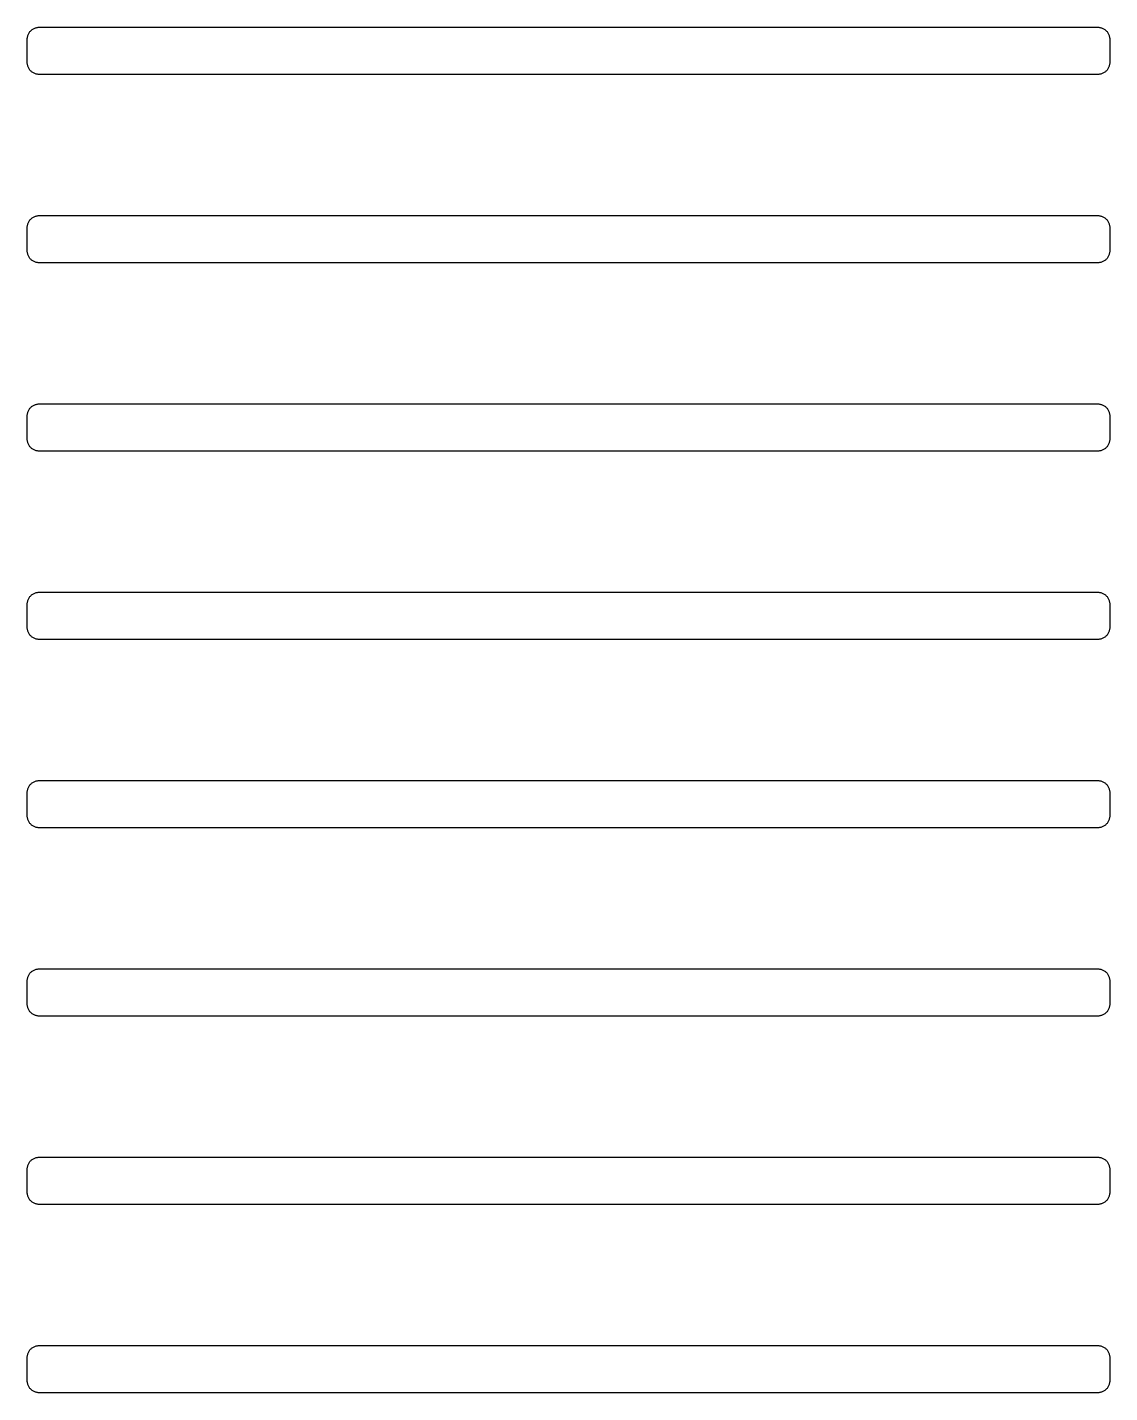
# Model space of a CAD drawing. Header units: metres. Extents: x -163 to 163, y -163 to 163.
# Drawn here: x -79.8 to -52.2, y 8.4 to 43.2 of the extents above; entities that cross this region are included whole.
import ezdxf

# ---------------------------------------------------------------- set-up
doc = ezdxf.new("R2010")
doc.units = ezdxf.units.M

msp = doc.modelspace()

# ---------------------------------------------------------------- linework, layer by layer
for p, q in [((-79.6753, 43.1437), (-79.6597, 43.1543)), ((-79.6597, 43.1543), (-79.6435, 43.1639)), ((-79.6435, 43.1639), (-79.6267, 43.1725)), ((-79.6267, 43.1725), (-79.6094, 43.18)), ((-79.6094, 43.18), (-79.5917, 43.1864)), ((-79.5917, 43.1864), (-79.5736, 43.1916)), ((-79.5736, 43.1916), (-79.5552, 43.1957)), ((-79.5552, 43.1957), (-79.5365, 43.1987)), ((-79.5365, 43.1987), (-79.5178, 43.2005)), ((-79.5178, 43.2005), (-79.4989, 43.201)), ((-79.4989, 43.201), (-52.4989, 43.201)), ((-52.4989, 43.201), (-52.4801, 43.2005)), ((-52.4801, 43.2005), (-52.4613, 43.1987)), ((-52.4613, 43.1987), (-52.4427, 43.1957)), ((-52.4427, 43.1957), (-52.4243, 43.1916)), ((-52.4243, 43.1916), (-52.4062, 43.1864)), ((-52.4062, 43.1864), (-52.3885, 43.18)), ((-52.3885, 43.18), (-52.3712, 43.1725)), ((-52.3712, 43.1725), (-52.3544, 43.1639)), ((-52.3544, 43.1639), (-52.3382, 43.1543)), ((-52.3382, 43.1543), (-52.3226, 43.1437)), ((-79.799, 42.901), (-79.7984, 42.9199)), ((-79.799, 42.301), (-79.799, 42.901)), ((-79.7984, 42.9199), (-79.7966, 42.9386)), ((-79.7966, 42.9386), (-79.7936, 42.9573)), ((-79.7936, 42.9573), (-79.7895, 42.9756)), ((-79.7895, 42.9756), (-79.7843, 42.9937)), ((-79.7843, 42.9937), (-79.7779, 43.0115)), ((-79.7779, 43.0115), (-79.7704, 43.0288)), ((-79.7704, 43.0288), (-79.7618, 43.0456)), ((-79.7618, 43.0456), (-79.7522, 43.0618)), ((-79.7522, 43.0618), (-79.7417, 43.0774)), ((-79.7417, 43.0774), (-79.7301, 43.0923)), ((-79.7301, 43.0923), (-79.7176, 43.1064)), ((-79.7176, 43.1064), (-79.7043, 43.1197)), ((-79.7043, 43.1197), (-79.6902, 43.1322)), ((-79.6902, 43.1322), (-79.6753, 43.1437)), ((-52.3226, 43.1437), (-52.3077, 43.1322)), ((-52.3077, 43.1322), (-52.2936, 43.1197)), ((-52.2936, 43.1197), (-52.2803, 43.1064)), ((-52.2803, 43.1064), (-52.2678, 43.0923)), ((-52.2678, 43.0923), (-52.2562, 43.0774)), ((-52.2562, 43.0774), (-52.2457, 43.0618)), ((-52.2457, 43.0618), (-52.2361, 43.0456)), ((-52.2361, 43.0456), (-52.2275, 43.0288)), ((-52.2275, 43.0288), (-52.22, 43.0115)), ((-52.22, 43.0115), (-52.2136, 42.9937)), ((-52.2136, 42.9937), (-52.2084, 42.9756)), ((-52.2084, 42.9756), (-52.2043, 42.9573)), ((-52.2043, 42.9573), (-52.2013, 42.9386)), ((-52.2013, 42.9386), (-52.1995, 42.9199)), ((-52.1995, 42.9199), (-52.1989, 42.901)), ((-52.1989, 42.901), (-52.1989, 42.301)), ((-79.7984, 42.2822), (-79.799, 42.301)), ((-79.7966, 42.2634), (-79.7984, 42.2822)), ((-79.7936, 42.2448), (-79.7966, 42.2634)), ((-79.7895, 42.2264), (-79.7936, 42.2448)), ((-79.7843, 42.2083), (-79.7895, 42.2264)), ((-79.7779, 42.1906), (-79.7843, 42.2083)), ((-79.7704, 42.1733), (-79.7779, 42.1906)), ((-79.7618, 42.1565), (-79.7704, 42.1733)), ((-79.7522, 42.1403), (-79.7618, 42.1565)), ((-79.7417, 42.1247), (-79.7522, 42.1403)), ((-79.7301, 42.1098), (-79.7417, 42.1247)), ((-79.7176, 42.0957), (-79.7301, 42.1098)), ((-52.2678, 42.1098), (-52.2803, 42.0957)), ((-52.2562, 42.1247), (-52.2678, 42.1098)), ((-52.2457, 42.1403), (-52.2562, 42.1247)), ((-52.2361, 42.1565), (-52.2457, 42.1403)), ((-52.2275, 42.1733), (-52.2361, 42.1565)), ((-52.22, 42.1906), (-52.2275, 42.1733)), ((-52.2136, 42.2083), (-52.22, 42.1906)), ((-52.2084, 42.2264), (-52.2136, 42.2083)), ((-52.2043, 42.2448), (-52.2084, 42.2264)), ((-52.2013, 42.2634), (-52.2043, 42.2448)), ((-52.1995, 42.2822), (-52.2013, 42.2634)), ((-52.1989, 42.301), (-52.1995, 42.2822)), ((-79.7043, 42.0824), (-79.7176, 42.0957)), ((-79.6902, 42.0699), (-79.7043, 42.0824)), ((-79.6753, 42.0583), (-79.6902, 42.0699)), ((-79.6597, 42.0477), (-79.6753, 42.0583)), ((-79.6435, 42.0381), (-79.6597, 42.0477)), ((-79.6267, 42.0296), (-79.6435, 42.0381)), ((-79.6094, 42.0221), (-79.6267, 42.0296)), ((-79.5917, 42.0157), (-79.6094, 42.0221)), ((-79.5736, 42.0105), (-79.5917, 42.0157)), ((-79.5552, 42.0064), (-79.5736, 42.0105)), ((-79.5365, 42.0034), (-79.5552, 42.0064)), ((-79.5178, 42.0016), (-79.5365, 42.0034)), ((-79.4989, 42.001), (-79.5178, 42.0016)), ((-52.4989, 42.001), (-79.4989, 42.001)), ((-52.4801, 42.0016), (-52.4989, 42.001)), ((-52.4613, 42.0034), (-52.4801, 42.0016)), ((-52.4427, 42.0064), (-52.4613, 42.0034)), ((-52.4243, 42.0105), (-52.4427, 42.0064)), ((-52.4062, 42.0157), (-52.4243, 42.0105)), ((-52.3885, 42.0221), (-52.4062, 42.0157)), ((-52.3712, 42.0296), (-52.3885, 42.0221)), ((-52.3544, 42.0381), (-52.3712, 42.0296)), ((-52.3382, 42.0477), (-52.3544, 42.0381)), ((-52.3226, 42.0583), (-52.3382, 42.0477)), ((-52.3077, 42.0699), (-52.3226, 42.0583)), ((-52.2936, 42.0824), (-52.3077, 42.0699)), ((-52.2803, 42.0957), (-52.2936, 42.0824)), ((-79.7417, 38.2774), (-79.7301, 38.2923)), ((-79.7301, 38.2923), (-79.7176, 38.3064)), ((-79.7176, 38.3064), (-79.7043, 38.3197)), ((-79.7043, 38.3197), (-79.6902, 38.3322)), ((-79.6902, 38.3322), (-79.6753, 38.3438)), ((-79.6753, 38.3438), (-79.6597, 38.3543)), ((-79.6597, 38.3543), (-79.6435, 38.3639)), ((-79.6435, 38.3639), (-79.6267, 38.3725)), ((-79.6267, 38.3725), (-79.6094, 38.38)), ((-79.6094, 38.38), (-79.5917, 38.3864)), ((-79.5917, 38.3864), (-79.5736, 38.3916)), ((-79.5736, 38.3916), (-79.5552, 38.3957)), ((-79.5552, 38.3957), (-79.5365, 38.3987)), ((-79.5365, 38.3987), (-79.5178, 38.4005)), ((-79.5178, 38.4005), (-79.4989, 38.401)), ((-79.4989, 38.401), (-52.4989, 38.401)), ((-52.4989, 38.401), (-52.4801, 38.4005)), ((-52.4801, 38.4005), (-52.4613, 38.3987)), ((-52.4613, 38.3987), (-52.4427, 38.3957)), ((-52.4427, 38.3957), (-52.4243, 38.3916)), ((-52.4243, 38.3916), (-52.4062, 38.3864)), ((-52.4062, 38.3864), (-52.3885, 38.38)), ((-52.3885, 38.38), (-52.3712, 38.3725)), ((-52.3712, 38.3725), (-52.3544, 38.3639)), ((-52.3544, 38.3639), (-52.3382, 38.3543)), ((-52.3382, 38.3543), (-52.3226, 38.3438)), ((-52.3226, 38.3438), (-52.3077, 38.3322)), ((-52.3077, 38.3322), (-52.2936, 38.3197)), ((-52.2936, 38.3197), (-52.2803, 38.3064)), ((-52.2803, 38.3064), (-52.2678, 38.2923)), ((-52.2678, 38.2923), (-52.2562, 38.2774)), ((-79.799, 38.101), (-79.7984, 38.1199)), ((-79.799, 37.501), (-79.799, 38.101)), ((-79.7984, 38.1199), (-79.7966, 38.1386)), ((-79.7966, 38.1386), (-79.7936, 38.1573)), ((-79.7936, 38.1573), (-79.7895, 38.1756)), ((-79.7895, 38.1756), (-79.7843, 38.1937)), ((-79.7843, 38.1937), (-79.7779, 38.2115)), ((-79.7779, 38.2115), (-79.7704, 38.2288)), ((-79.7704, 38.2288), (-79.7618, 38.2456)), ((-79.7618, 38.2456), (-79.7522, 38.2618)), ((-79.7522, 38.2618), (-79.7417, 38.2774)), ((-52.2562, 38.2774), (-52.2457, 38.2618)), ((-52.2457, 38.2618), (-52.2361, 38.2456)), ((-52.2361, 38.2456), (-52.2275, 38.2288)), ((-52.2275, 38.2288), (-52.22, 38.2115)), ((-52.22, 38.2115), (-52.2136, 38.1937)), ((-52.2136, 38.1937), (-52.2084, 38.1756)), ((-52.2084, 38.1756), (-52.2043, 38.1573)), ((-52.2043, 38.1573), (-52.2013, 38.1386)), ((-52.2013, 38.1386), (-52.1995, 38.1199)), ((-52.1995, 38.1199), (-52.1989, 38.101)), ((-52.1989, 38.101), (-52.1989, 37.501)), ((-79.7984, 37.4822), (-79.799, 37.501)), ((-79.7966, 37.4634), (-79.7984, 37.4822)), ((-79.7936, 37.4448), (-79.7966, 37.4634)), ((-79.7895, 37.4264), (-79.7936, 37.4448)), ((-79.7843, 37.4083), (-79.7895, 37.4264)), ((-79.7779, 37.3906), (-79.7843, 37.4083)), ((-79.7704, 37.3733), (-79.7779, 37.3906)), ((-79.7618, 37.3565), (-79.7704, 37.3733)), ((-79.7522, 37.3403), (-79.7618, 37.3565)), ((-79.7417, 37.3247), (-79.7522, 37.3403)), ((-79.7301, 37.3098), (-79.7417, 37.3247)), ((-79.7176, 37.2957), (-79.7301, 37.3098)), ((-79.7043, 37.2823), (-79.7176, 37.2957)), ((-79.6902, 37.2699), (-79.7043, 37.2823)), ((-79.6753, 37.2583), (-79.6902, 37.2699)), ((-79.6597, 37.2477), (-79.6753, 37.2583)), ((-79.6435, 37.2381), (-79.6597, 37.2477)), ((-79.6267, 37.2296), (-79.6435, 37.2381)), ((-52.3544, 37.2381), (-52.3712, 37.2296)), ((-52.3382, 37.2477), (-52.3544, 37.2381)), ((-52.3226, 37.2583), (-52.3382, 37.2477)), ((-52.3077, 37.2699), (-52.3226, 37.2583)), ((-52.2936, 37.2823), (-52.3077, 37.2699)), ((-52.2803, 37.2957), (-52.2936, 37.2823)), ((-52.2678, 37.3098), (-52.2803, 37.2957)), ((-52.2562, 37.3247), (-52.2678, 37.3098)), ((-52.2457, 37.3403), (-52.2562, 37.3247)), ((-52.2361, 37.3565), (-52.2457, 37.3403)), ((-52.2275, 37.3733), (-52.2361, 37.3565)), ((-52.22, 37.3906), (-52.2275, 37.3733)), ((-52.2136, 37.4083), (-52.22, 37.3906)), ((-52.2084, 37.4264), (-52.2136, 37.4083)), ((-52.2043, 37.4448), (-52.2084, 37.4264)), ((-52.2013, 37.4634), (-52.2043, 37.4448)), ((-52.1995, 37.4822), (-52.2013, 37.4634)), ((-52.1989, 37.501), (-52.1995, 37.4822)), ((-79.6094, 37.2221), (-79.6267, 37.2296)), ((-79.5917, 37.2157), (-79.6094, 37.2221)), ((-79.5736, 37.2105), (-79.5917, 37.2157)), ((-79.5552, 37.2064), (-79.5736, 37.2105)), ((-79.5365, 37.2034), (-79.5552, 37.2064)), ((-79.5178, 37.2016), (-79.5365, 37.2034)), ((-79.4989, 37.201), (-79.5178, 37.2016)), ((-52.4989, 37.201), (-79.4989, 37.201)), ((-52.4801, 37.2016), (-52.4989, 37.201)), ((-52.4613, 37.2034), (-52.4801, 37.2016)), ((-52.4427, 37.2064), (-52.4613, 37.2034)), ((-52.4243, 37.2105), (-52.4427, 37.2064)), ((-52.4062, 37.2157), (-52.4243, 37.2105)), ((-52.3885, 37.2221), (-52.4062, 37.2157)), ((-52.3712, 37.2296), (-52.3885, 37.2221)), ((-79.7843, 33.3937), (-79.7779, 33.4115)), ((-79.7779, 33.4115), (-79.7704, 33.4288)), ((-79.7704, 33.4288), (-79.7618, 33.4456)), ((-79.7618, 33.4456), (-79.7522, 33.4618)), ((-79.7522, 33.4618), (-79.7417, 33.4774)), ((-79.7417, 33.4774), (-79.7301, 33.4923)), ((-79.7301, 33.4923), (-79.7176, 33.5064)), ((-79.7176, 33.5064), (-79.7043, 33.5197)), ((-79.7043, 33.5197), (-79.6902, 33.5322)), ((-79.6902, 33.5322), (-79.6753, 33.5437)), ((-79.6753, 33.5437), (-79.6597, 33.5543)), ((-79.6597, 33.5543), (-79.6435, 33.5639)), ((-79.6435, 33.5639), (-79.6267, 33.5725)), ((-79.6267, 33.5725), (-79.6094, 33.58)), ((-79.6094, 33.58), (-79.5917, 33.5863)), ((-79.5917, 33.5863), (-79.5736, 33.5916)), ((-79.5736, 33.5916), (-79.5552, 33.5957)), ((-79.5552, 33.5957), (-79.5365, 33.5987)), ((-79.5365, 33.5987), (-79.5178, 33.6004)), ((-79.5178, 33.6004), (-79.4989, 33.601)), ((-79.4989, 33.601), (-52.4989, 33.601)), ((-52.4989, 33.601), (-52.4801, 33.6004)), ((-52.4801, 33.6004), (-52.4613, 33.5987)), ((-52.4613, 33.5987), (-52.4427, 33.5957)), ((-52.4427, 33.5957), (-52.4243, 33.5916)), ((-52.4243, 33.5916), (-52.4062, 33.5863)), ((-52.4062, 33.5863), (-52.3885, 33.58)), ((-52.3885, 33.58), (-52.3712, 33.5725)), ((-52.3712, 33.5725), (-52.3544, 33.5639)), ((-52.3544, 33.5639), (-52.3382, 33.5543)), ((-52.3382, 33.5543), (-52.3226, 33.5437)), ((-52.3226, 33.5437), (-52.3077, 33.5322)), ((-52.3077, 33.5322), (-52.2936, 33.5197)), ((-52.2936, 33.5197), (-52.2803, 33.5064)), ((-52.2803, 33.5064), (-52.2678, 33.4923)), ((-52.2678, 33.4923), (-52.2562, 33.4774)), ((-52.2562, 33.4774), (-52.2457, 33.4618)), ((-52.2457, 33.4618), (-52.2361, 33.4456)), ((-52.2361, 33.4456), (-52.2275, 33.4288)), ((-52.2275, 33.4288), (-52.22, 33.4115)), ((-52.22, 33.4115), (-52.2136, 33.3937)), ((-79.799, 33.301), (-79.7984, 33.3199)), ((-79.799, 32.701), (-79.799, 33.301)), ((-79.7984, 33.3199), (-79.7966, 33.3386)), ((-79.7966, 33.3386), (-79.7936, 33.3573)), ((-79.7936, 33.3573), (-79.7895, 33.3756)), ((-79.7895, 33.3756), (-79.7843, 33.3937)), ((-52.2136, 33.3937), (-52.2084, 33.3756)), ((-52.2084, 33.3756), (-52.2043, 33.3573)), ((-52.2043, 33.3573), (-52.2013, 33.3386)), ((-52.2013, 33.3386), (-52.1995, 33.3199)), ((-52.1995, 33.3199), (-52.1989, 33.301)), ((-52.1989, 33.301), (-52.1989, 32.701)), ((-79.7984, 32.6822), (-79.799, 32.701)), ((-79.7966, 32.6634), (-79.7984, 32.6822)), ((-79.7936, 32.6448), (-79.7966, 32.6634)), ((-79.7895, 32.6264), (-79.7936, 32.6448)), ((-79.7843, 32.6083), (-79.7895, 32.6264)), ((-79.7779, 32.5906), (-79.7843, 32.6083)), ((-79.7704, 32.5733), (-79.7779, 32.5906)), ((-79.7618, 32.5565), (-79.7704, 32.5733)), ((-79.7522, 32.5403), (-79.7618, 32.5565)), ((-79.7417, 32.5247), (-79.7522, 32.5403)), ((-79.7301, 32.5098), (-79.7417, 32.5247)), ((-79.7176, 32.4957), (-79.7301, 32.5098)), ((-79.7043, 32.4823), (-79.7176, 32.4957)), ((-79.6902, 32.4699), (-79.7043, 32.4823)), ((-79.6753, 32.4583), (-79.6902, 32.4699)), ((-79.6597, 32.4477), (-79.6753, 32.4583)), ((-79.6435, 32.4382), (-79.6597, 32.4477)), ((-79.6267, 32.4296), (-79.6435, 32.4382)), ((-79.6094, 32.4221), (-79.6267, 32.4296)), ((-79.5917, 32.4157), (-79.6094, 32.4221)), ((-79.5736, 32.4105), (-79.5917, 32.4157)), ((-79.5552, 32.4064), (-79.5736, 32.4105)), ((-79.5365, 32.4034), (-79.5552, 32.4064)), ((-79.5178, 32.4016), (-79.5365, 32.4034)), ((-79.4989, 32.401), (-79.5178, 32.4016)), ((-52.4989, 32.401), (-79.4989, 32.401)), ((-52.4801, 32.4016), (-52.4989, 32.401)), ((-52.4613, 32.4034), (-52.4801, 32.4016)), ((-52.4427, 32.4064), (-52.4613, 32.4034)), ((-52.4243, 32.4105), (-52.4427, 32.4064)), ((-52.4062, 32.4157), (-52.4243, 32.4105)), ((-52.3885, 32.4221), (-52.4062, 32.4157)), ((-52.3712, 32.4296), (-52.3885, 32.4221)), ((-52.3544, 32.4382), (-52.3712, 32.4296)), ((-52.3382, 32.4477), (-52.3544, 32.4382)), ((-52.3226, 32.4583), (-52.3382, 32.4477)), ((-52.3077, 32.4699), (-52.3226, 32.4583)), ((-52.2936, 32.4823), (-52.3077, 32.4699)), ((-52.2803, 32.4957), (-52.2936, 32.4823)), ((-52.2678, 32.5098), (-52.2803, 32.4957)), ((-52.2562, 32.5247), (-52.2678, 32.5098)), ((-52.2457, 32.5403), (-52.2562, 32.5247)), ((-52.2361, 32.5565), (-52.2457, 32.5403)), ((-52.2275, 32.5733), (-52.2361, 32.5565)), ((-52.22, 32.5906), (-52.2275, 32.5733)), ((-52.2136, 32.6083), (-52.22, 32.5906)), ((-52.2084, 32.6264), (-52.2136, 32.6083)), ((-52.2043, 32.6448), (-52.2084, 32.6264)), ((-52.2013, 32.6634), (-52.2043, 32.6448)), ((-52.1995, 32.6822), (-52.2013, 32.6634)), ((-52.1989, 32.701), (-52.1995, 32.6822)), ((-79.7984, 28.5199), (-79.7966, 28.5386)), ((-79.7966, 28.5386), (-79.7936, 28.5573)), ((-79.7936, 28.5573), (-79.7895, 28.5757)), ((-79.7895, 28.5757), (-79.7843, 28.5938)), ((-79.7843, 28.5938), (-79.7779, 28.6115)), ((-79.7779, 28.6115), (-79.7704, 28.6288)), ((-79.7704, 28.6288), (-79.7618, 28.6456)), ((-79.7618, 28.6456), (-79.7522, 28.6618)), ((-79.7522, 28.6618), (-79.7417, 28.6774)), ((-79.7417, 28.6774), (-79.7301, 28.6923)), ((-79.7301, 28.6923), (-79.7176, 28.7064)), ((-79.7176, 28.7064), (-79.7043, 28.7197)), ((-79.7043, 28.7197), (-79.6902, 28.7322)), ((-79.6902, 28.7322), (-79.6753, 28.7437)), ((-79.6753, 28.7437), (-79.6597, 28.7543)), ((-79.6597, 28.7543), (-79.6435, 28.7639)), ((-79.6435, 28.7639), (-79.6267, 28.7725)), ((-79.6267, 28.7725), (-79.6094, 28.78)), ((-79.6094, 28.78), (-79.5917, 28.7864)), ((-79.5917, 28.7864), (-79.5736, 28.7916)), ((-79.5736, 28.7916), (-79.5552, 28.7957)), ((-79.5552, 28.7957), (-79.5365, 28.7987)), ((-79.5365, 28.7987), (-79.5178, 28.8004)), ((-79.5178, 28.8004), (-79.4989, 28.801)), ((-79.4989, 28.801), (-52.4989, 28.801)), ((-52.4989, 28.801), (-52.4801, 28.8004)), ((-52.4801, 28.8004), (-52.4613, 28.7987)), ((-52.4613, 28.7987), (-52.4427, 28.7957)), ((-52.4427, 28.7957), (-52.4243, 28.7916)), ((-52.4243, 28.7916), (-52.4062, 28.7864)), ((-52.4062, 28.7864), (-52.3885, 28.78)), ((-52.3885, 28.78), (-52.3712, 28.7725)), ((-52.3712, 28.7725), (-52.3544, 28.7639)), ((-52.3544, 28.7639), (-52.3382, 28.7543)), ((-52.3382, 28.7543), (-52.3226, 28.7437)), ((-52.3226, 28.7437), (-52.3077, 28.7322)), ((-52.3077, 28.7322), (-52.2936, 28.7197)), ((-52.2936, 28.7197), (-52.2803, 28.7064)), ((-52.2803, 28.7064), (-52.2678, 28.6923)), ((-52.2678, 28.6923), (-52.2562, 28.6774)), ((-52.2562, 28.6774), (-52.2457, 28.6618)), ((-52.2457, 28.6618), (-52.2361, 28.6456)), ((-52.2361, 28.6456), (-52.2275, 28.6288)), ((-52.2275, 28.6288), (-52.22, 28.6115)), ((-52.22, 28.6115), (-52.2136, 28.5938)), ((-52.2136, 28.5938), (-52.2084, 28.5757)), ((-52.2084, 28.5757), (-52.2043, 28.5573)), ((-52.2043, 28.5573), (-52.2013, 28.5386)), ((-52.2013, 28.5386), (-52.1995, 28.5199)), ((-79.799, 28.501), (-79.7984, 28.5199)), ((-79.799, 27.901), (-79.799, 28.501)), ((-52.1995, 28.5199), (-52.1989, 28.501)), ((-52.1989, 28.501), (-52.1989, 27.901)), ((-79.7984, 27.8822), (-79.799, 27.901)), ((-79.7966, 27.8634), (-79.7984, 27.8822)), ((-79.7936, 27.8448), (-79.7966, 27.8634)), ((-79.7895, 27.8264), (-79.7936, 27.8448)), ((-52.2043, 27.8448), (-52.2084, 27.8264)), ((-52.2013, 27.8634), (-52.2043, 27.8448)), ((-52.1995, 27.8822), (-52.2013, 27.8634)), ((-52.1989, 27.901), (-52.1995, 27.8822)), ((-79.7843, 27.8083), (-79.7895, 27.8264)), ((-79.7779, 27.7906), (-79.7843, 27.8083)), ((-79.7704, 27.7733), (-79.7779, 27.7906)), ((-79.7618, 27.7565), (-79.7704, 27.7733)), ((-79.7522, 27.7403), (-79.7618, 27.7565)), ((-79.7417, 27.7247), (-79.7522, 27.7403)), ((-79.7301, 27.7098), (-79.7417, 27.7247)), ((-79.7176, 27.6957), (-79.7301, 27.7098)), ((-79.7043, 27.6823), (-79.7176, 27.6957)), ((-79.6902, 27.6699), (-79.7043, 27.6823)), ((-79.6753, 27.6583), (-79.6902, 27.6699)), ((-79.6597, 27.6477), (-79.6753, 27.6583)), ((-79.6435, 27.6382), (-79.6597, 27.6477)), ((-79.6267, 27.6296), (-79.6435, 27.6382)), ((-79.6094, 27.6221), (-79.6267, 27.6296)), ((-79.5917, 27.6157), (-79.6094, 27.6221)), ((-79.5736, 27.6105), (-79.5917, 27.6157)), ((-79.5552, 27.6064), (-79.5736, 27.6105)), ((-79.5365, 27.6034), (-79.5552, 27.6064)), ((-79.5178, 27.6016), (-79.5365, 27.6034)), ((-79.4989, 27.601), (-79.5178, 27.6016)), ((-52.4989, 27.601), (-79.4989, 27.601)), ((-52.4801, 27.6016), (-52.4989, 27.601)), ((-52.4613, 27.6034), (-52.4801, 27.6016)), ((-52.4427, 27.6064), (-52.4613, 27.6034)), ((-52.4243, 27.6105), (-52.4427, 27.6064)), ((-52.4062, 27.6157), (-52.4243, 27.6105)), ((-52.3885, 27.6221), (-52.4062, 27.6157)), ((-52.3712, 27.6296), (-52.3885, 27.6221)), ((-52.3544, 27.6382), (-52.3712, 27.6296)), ((-52.3382, 27.6477), (-52.3544, 27.6382)), ((-52.3226, 27.6583), (-52.3382, 27.6477)), ((-52.3077, 27.6699), (-52.3226, 27.6583)), ((-52.2936, 27.6823), (-52.3077, 27.6699)), ((-52.2803, 27.6957), (-52.2936, 27.6823)), ((-52.2678, 27.7098), (-52.2803, 27.6957)), ((-52.2562, 27.7247), (-52.2678, 27.7098)), ((-52.2457, 27.7403), (-52.2562, 27.7247)), ((-52.2361, 27.7565), (-52.2457, 27.7403)), ((-52.2275, 27.7733), (-52.2361, 27.7565)), ((-52.22, 27.7906), (-52.2275, 27.7733)), ((-52.2136, 27.8083), (-52.22, 27.7906)), ((-52.2084, 27.8264), (-52.2136, 27.8083)), ((-79.799, 23.701), (-79.7984, 23.7199)), ((-79.799, 23.101), (-79.799, 23.701)), ((-79.7984, 23.7199), (-79.7966, 23.7386)), ((-79.7966, 23.7386), (-79.7936, 23.7572)), ((-79.7936, 23.7572), (-79.7895, 23.7757)), ((-79.7895, 23.7757), (-79.7843, 23.7937)), ((-79.7843, 23.7937), (-79.7779, 23.8115)), ((-79.7779, 23.8115), (-79.7704, 23.8288)), ((-79.7704, 23.8288), (-79.7618, 23.8456)), ((-79.7618, 23.8456), (-79.7522, 23.8618)), ((-79.7522, 23.8618), (-79.7417, 23.8774)), ((-79.7417, 23.8774), (-79.7301, 23.8923)), ((-79.7301, 23.8923), (-79.7176, 23.9064)), ((-79.7176, 23.9064), (-79.7043, 23.9197)), ((-79.7043, 23.9197), (-79.6902, 23.9322)), ((-79.6902, 23.9322), (-79.6753, 23.9437)), ((-79.6753, 23.9437), (-79.6597, 23.9543)), ((-79.6597, 23.9543), (-79.6435, 23.9639)), ((-79.6435, 23.9639), (-79.6267, 23.9725)), ((-79.6267, 23.9725), (-79.6094, 23.98)), ((-79.6094, 23.98), (-79.5917, 23.9864)), ((-79.5917, 23.9864), (-79.5736, 23.9916)), ((-79.5736, 23.9916), (-79.5552, 23.9957)), ((-79.5552, 23.9957), (-79.5365, 23.9987)), ((-79.5365, 23.9987), (-79.5178, 24.0004)), ((-79.5178, 24.0004), (-79.4989, 24.001)), ((-79.4989, 24.001), (-52.4989, 24.001)), ((-52.4989, 24.001), (-52.4801, 24.0004)), ((-52.4801, 24.0004), (-52.4613, 23.9987)), ((-52.4613, 23.9987), (-52.4427, 23.9957)), ((-52.4427, 23.9957), (-52.4243, 23.9916)), ((-52.4243, 23.9916), (-52.4062, 23.9864)), ((-52.4062, 23.9864), (-52.3885, 23.98)), ((-52.3885, 23.98), (-52.3712, 23.9725)), ((-52.3712, 23.9725), (-52.3544, 23.9639)), ((-52.3544, 23.9639), (-52.3382, 23.9543)), ((-52.3382, 23.9543), (-52.3226, 23.9437)), ((-52.3226, 23.9437), (-52.3077, 23.9322)), ((-52.3077, 23.9322), (-52.2936, 23.9197)), ((-52.2936, 23.9197), (-52.2803, 23.9064)), ((-52.2803, 23.9064), (-52.2678, 23.8923)), ((-52.2678, 23.8923), (-52.2562, 23.8774)), ((-52.2562, 23.8774), (-52.2457, 23.8618)), ((-52.2457, 23.8618), (-52.2361, 23.8456)), ((-52.2361, 23.8456), (-52.2275, 23.8288)), ((-52.2275, 23.8288), (-52.22, 23.8115)), ((-52.22, 23.8115), (-52.2136, 23.7937)), ((-52.2136, 23.7937), (-52.2084, 23.7757)), ((-52.2084, 23.7757), (-52.2043, 23.7572)), ((-52.2043, 23.7572), (-52.2013, 23.7386)), ((-52.2013, 23.7386), (-52.1995, 23.7199)), ((-52.1995, 23.7199), (-52.1989, 23.701)), ((-52.1989, 23.701), (-52.1989, 23.101)), ((-79.7984, 23.0822), (-79.799, 23.101)), ((-79.7966, 23.0634), (-79.7984, 23.0822)), ((-79.7936, 23.0448), (-79.7966, 23.0634)), ((-79.7895, 23.0264), (-79.7936, 23.0448)), ((-79.7843, 23.0083), (-79.7895, 23.0264)), ((-79.7779, 22.9906), (-79.7843, 23.0083)), ((-79.7704, 22.9733), (-79.7779, 22.9906)), ((-79.7618, 22.9565), (-79.7704, 22.9733)), ((-52.2275, 22.9733), (-52.2361, 22.9565)), ((-52.22, 22.9906), (-52.2275, 22.9733)), ((-52.2136, 23.0083), (-52.22, 22.9906)), ((-52.2084, 23.0264), (-52.2136, 23.0083)), ((-52.2043, 23.0448), (-52.2084, 23.0264)), ((-52.2013, 23.0634), (-52.2043, 23.0448)), ((-52.1995, 23.0822), (-52.2013, 23.0634)), ((-52.1989, 23.101), (-52.1995, 23.0822)), ((-79.7522, 22.9403), (-79.7618, 22.9565)), ((-79.7417, 22.9247), (-79.7522, 22.9403)), ((-79.7301, 22.9098), (-79.7417, 22.9247)), ((-79.7176, 22.8957), (-79.7301, 22.9098)), ((-79.7043, 22.8824), (-79.7176, 22.8957)), ((-79.6902, 22.8699), (-79.7043, 22.8824)), ((-79.6753, 22.8583), (-79.6902, 22.8699)), ((-79.6597, 22.8477), (-79.6753, 22.8583)), ((-79.6435, 22.8382), (-79.6597, 22.8477)), ((-79.6267, 22.8296), (-79.6435, 22.8382)), ((-79.6094, 22.8221), (-79.6267, 22.8296)), ((-79.5917, 22.8157), (-79.6094, 22.8221)), ((-79.5736, 22.8105), (-79.5917, 22.8157)), ((-79.5552, 22.8064), (-79.5736, 22.8105)), ((-79.5365, 22.8034), (-79.5552, 22.8064)), ((-79.5178, 22.8016), (-79.5365, 22.8034)), ((-79.4989, 22.801), (-79.5178, 22.8016)), ((-52.4989, 22.801), (-79.4989, 22.801)), ((-52.4801, 22.8016), (-52.4989, 22.801)), ((-52.4613, 22.8034), (-52.4801, 22.8016)), ((-52.4427, 22.8064), (-52.4613, 22.8034)), ((-52.4243, 22.8105), (-52.4427, 22.8064)), ((-52.4062, 22.8157), (-52.4243, 22.8105)), ((-52.3885, 22.8221), (-52.4062, 22.8157)), ((-52.3712, 22.8296), (-52.3885, 22.8221)), ((-52.3544, 22.8382), (-52.3712, 22.8296)), ((-52.3382, 22.8477), (-52.3544, 22.8382)), ((-52.3226, 22.8583), (-52.3382, 22.8477)), ((-52.3077, 22.8699), (-52.3226, 22.8583)), ((-52.2936, 22.8824), (-52.3077, 22.8699)), ((-52.2803, 22.8957), (-52.2936, 22.8824)), ((-52.2678, 22.9098), (-52.2803, 22.8957)), ((-52.2562, 22.9247), (-52.2678, 22.9098)), ((-52.2457, 22.9403), (-52.2562, 22.9247)), ((-52.2361, 22.9565), (-52.2457, 22.9403)), ((-79.6902, 19.1322), (-79.6753, 19.1437)), ((-79.6753, 19.1437), (-79.6597, 19.1543)), ((-79.6597, 19.1543), (-79.6435, 19.1639)), ((-79.6435, 19.1639), (-79.6267, 19.1725)), ((-79.6267, 19.1725), (-79.6094, 19.18)), ((-79.6094, 19.18), (-79.5917, 19.1864)), ((-79.5917, 19.1864), (-79.5736, 19.1916)), ((-79.5736, 19.1916), (-79.5552, 19.1957)), ((-79.5552, 19.1957), (-79.5365, 19.1987)), ((-79.5365, 19.1987), (-79.5178, 19.2005)), ((-79.5178, 19.2005), (-79.4989, 19.201)), ((-79.4989, 19.201), (-52.4989, 19.201)), ((-52.4989, 19.201), (-52.4801, 19.2005)), ((-52.4801, 19.2005), (-52.4613, 19.1987)), ((-52.4613, 19.1987), (-52.4427, 19.1957)), ((-52.4427, 19.1957), (-52.4243, 19.1916)), ((-52.4243, 19.1916), (-52.4062, 19.1864)), ((-52.4062, 19.1864), (-52.3885, 19.18)), ((-52.3885, 19.18), (-52.3712, 19.1725)), ((-52.3712, 19.1725), (-52.3544, 19.1639)), ((-52.3544, 19.1639), (-52.3382, 19.1543)), ((-52.3382, 19.1543), (-52.3226, 19.1437)), ((-52.3226, 19.1437), (-52.3077, 19.1322)), ((-79.799, 18.901), (-79.7984, 18.9199)), ((-79.799, 18.301), (-79.799, 18.901)), ((-79.7984, 18.9199), (-79.7966, 18.9386)), ((-79.7966, 18.9386), (-79.7936, 18.9573)), ((-79.7936, 18.9573), (-79.7895, 18.9756)), ((-79.7895, 18.9756), (-79.7843, 18.9937)), ((-79.7843, 18.9937), (-79.7779, 19.0115)), ((-79.7779, 19.0115), (-79.7704, 19.0288)), ((-79.7704, 19.0288), (-79.7618, 19.0456)), ((-79.7618, 19.0456), (-79.7522, 19.0618)), ((-79.7522, 19.0618), (-79.7417, 19.0774)), ((-79.7417, 19.0774), (-79.7301, 19.0923)), ((-79.7301, 19.0923), (-79.7176, 19.1064)), ((-79.7176, 19.1064), (-79.7043, 19.1197)), ((-79.7043, 19.1197), (-79.6902, 19.1322)), ((-52.3077, 19.1322), (-52.2936, 19.1197)), ((-52.2936, 19.1197), (-52.2803, 19.1064)), ((-52.2803, 19.1064), (-52.2678, 19.0923)), ((-52.2678, 19.0923), (-52.2562, 19.0774)), ((-52.2562, 19.0774), (-52.2457, 19.0618)), ((-52.2457, 19.0618), (-52.2361, 19.0456)), ((-52.2361, 19.0456), (-52.2275, 19.0288)), ((-52.2275, 19.0288), (-52.22, 19.0115)), ((-52.22, 19.0115), (-52.2136, 18.9937)), ((-52.2136, 18.9937), (-52.2084, 18.9756)), ((-52.2084, 18.9756), (-52.2043, 18.9573)), ((-52.2043, 18.9573), (-52.2013, 18.9386)), ((-52.2013, 18.9386), (-52.1995, 18.9199)), ((-52.1995, 18.9199), (-52.1989, 18.901)), ((-52.1989, 18.901), (-52.1989, 18.301)), ((-79.7984, 18.2822), (-79.799, 18.301)), ((-79.7966, 18.2634), (-79.7984, 18.2822)), ((-79.7936, 18.2448), (-79.7966, 18.2634)), ((-79.7895, 18.2264), (-79.7936, 18.2448)), ((-79.7843, 18.2083), (-79.7895, 18.2264)), ((-79.7779, 18.1906), (-79.7843, 18.2083)), ((-79.7704, 18.1733), (-79.7779, 18.1906)), ((-79.7618, 18.1565), (-79.7704, 18.1733)), ((-79.7522, 18.1403), (-79.7618, 18.1565)), ((-79.7417, 18.1247), (-79.7522, 18.1403)), ((-79.7301, 18.1098), (-79.7417, 18.1247)), ((-79.7176, 18.0957), (-79.7301, 18.1098)), ((-52.2678, 18.1098), (-52.2803, 18.0957)), ((-52.2562, 18.1247), (-52.2678, 18.1098)), ((-52.2457, 18.1403), (-52.2562, 18.1247)), ((-52.2361, 18.1565), (-52.2457, 18.1403)), ((-52.2275, 18.1733), (-52.2361, 18.1565)), ((-52.22, 18.1906), (-52.2275, 18.1733)), ((-52.2136, 18.2083), (-52.22, 18.1906)), ((-52.2084, 18.2264), (-52.2136, 18.2083)), ((-52.2043, 18.2448), (-52.2084, 18.2264)), ((-52.2013, 18.2634), (-52.2043, 18.2448)), ((-52.1995, 18.2822), (-52.2013, 18.2634)), ((-52.1989, 18.301), (-52.1995, 18.2822)), ((-79.7043, 18.0824), (-79.7176, 18.0957)), ((-79.6902, 18.0699), (-79.7043, 18.0824)), ((-79.6753, 18.0583), (-79.6902, 18.0699)), ((-79.6597, 18.0477), (-79.6753, 18.0583)), ((-79.6435, 18.0381), (-79.6597, 18.0477)), ((-79.6267, 18.0296), (-79.6435, 18.0381)), ((-79.6094, 18.0221), (-79.6267, 18.0296)), ((-79.5917, 18.0157), (-79.6094, 18.0221)), ((-79.5736, 18.0105), (-79.5917, 18.0157)), ((-79.5552, 18.0063), (-79.5736, 18.0105)), ((-79.5365, 18.0034), (-79.5552, 18.0063)), ((-79.5178, 18.0016), (-79.5365, 18.0034)), ((-79.4989, 18.001), (-79.5178, 18.0016)), ((-52.4989, 18.001), (-79.4989, 18.001)), ((-52.4801, 18.0016), (-52.4989, 18.001)), ((-52.4613, 18.0034), (-52.4801, 18.0016)), ((-52.4427, 18.0063), (-52.4613, 18.0034)), ((-52.4243, 18.0105), (-52.4427, 18.0063)), ((-52.4062, 18.0157), (-52.4243, 18.0105)), ((-52.3885, 18.0221), (-52.4062, 18.0157)), ((-52.3712, 18.0296), (-52.3885, 18.0221)), ((-52.3544, 18.0381), (-52.3712, 18.0296)), ((-52.3382, 18.0477), (-52.3544, 18.0381)), ((-52.3226, 18.0583), (-52.3382, 18.0477)), ((-52.3077, 18.0699), (-52.3226, 18.0583)), ((-52.2936, 18.0824), (-52.3077, 18.0699)), ((-52.2803, 18.0957), (-52.2936, 18.0824)), ((-79.7522, 14.2618), (-79.7417, 14.2774)), ((-79.7417, 14.2774), (-79.7301, 14.2923)), ((-79.7301, 14.2923), (-79.7176, 14.3064)), ((-79.7176, 14.3064), (-79.7043, 14.3197)), ((-79.7043, 14.3197), (-79.6902, 14.3322)), ((-79.6902, 14.3322), (-79.6753, 14.3438)), ((-79.6753, 14.3438), (-79.6597, 14.3543)), ((-79.6597, 14.3543), (-79.6435, 14.3639)), ((-79.6435, 14.3639), (-79.6267, 14.3725)), ((-79.6267, 14.3725), (-79.6094, 14.38)), ((-79.6094, 14.38), (-79.5917, 14.3864)), ((-79.5917, 14.3864), (-79.5736, 14.3916)), ((-79.5736, 14.3916), (-79.5552, 14.3957)), ((-79.5552, 14.3957), (-79.5365, 14.3987)), ((-79.5365, 14.3987), (-79.5178, 14.4005)), ((-79.5178, 14.4005), (-79.4989, 14.401)), ((-79.4989, 14.401), (-52.4989, 14.401)), ((-52.4989, 14.401), (-52.4801, 14.4005)), ((-52.4801, 14.4005), (-52.4613, 14.3987)), ((-52.4613, 14.3987), (-52.4427, 14.3957)), ((-52.4427, 14.3957), (-52.4243, 14.3916)), ((-52.4243, 14.3916), (-52.4062, 14.3864)), ((-52.4062, 14.3864), (-52.3885, 14.38)), ((-52.3885, 14.38), (-52.3712, 14.3725)), ((-52.3712, 14.3725), (-52.3544, 14.3639)), ((-52.3544, 14.3639), (-52.3382, 14.3543)), ((-52.3382, 14.3543), (-52.3226, 14.3438)), ((-52.3226, 14.3438), (-52.3077, 14.3322)), ((-52.3077, 14.3322), (-52.2936, 14.3197)), ((-52.2936, 14.3197), (-52.2803, 14.3064)), ((-52.2803, 14.3064), (-52.2678, 14.2923)), ((-52.2678, 14.2923), (-52.2562, 14.2774)), ((-52.2562, 14.2774), (-52.2457, 14.2618)), ((-79.799, 14.101), (-79.7984, 14.1199)), ((-79.799, 13.501), (-79.799, 14.101)), ((-79.7984, 14.1199), (-79.7966, 14.1386)), ((-79.7966, 14.1386), (-79.7936, 14.1573)), ((-79.7936, 14.1573), (-79.7895, 14.1756)), ((-79.7895, 14.1756), (-79.7843, 14.1937)), ((-79.7843, 14.1937), (-79.7779, 14.2115)), ((-79.7779, 14.2115), (-79.7704, 14.2288)), ((-79.7704, 14.2288), (-79.7618, 14.2456)), ((-79.7618, 14.2456), (-79.7522, 14.2618)), ((-52.2457, 14.2618), (-52.2361, 14.2456)), ((-52.2361, 14.2456), (-52.2275, 14.2288)), ((-52.2275, 14.2288), (-52.22, 14.2115)), ((-52.22, 14.2115), (-52.2136, 14.1937)), ((-52.2136, 14.1937), (-52.2084, 14.1756)), ((-52.2084, 14.1756), (-52.2043, 14.1573)), ((-52.2043, 14.1573), (-52.2013, 14.1386)), ((-52.2013, 14.1386), (-52.1995, 14.1199)), ((-52.1995, 14.1199), (-52.1989, 14.101)), ((-52.1989, 14.101), (-52.1989, 13.501)), ((-79.7984, 13.4822), (-79.799, 13.501)), ((-79.7966, 13.4634), (-79.7984, 13.4822)), ((-79.7936, 13.4448), (-79.7966, 13.4634)), ((-79.7895, 13.4264), (-79.7936, 13.4448)), ((-79.7843, 13.4083), (-79.7895, 13.4264)), ((-79.7779, 13.3906), (-79.7843, 13.4083)), ((-79.7704, 13.3733), (-79.7779, 13.3906)), ((-79.7618, 13.3565), (-79.7704, 13.3733)), ((-79.7522, 13.3403), (-79.7618, 13.3565)), ((-79.7417, 13.3247), (-79.7522, 13.3403)), ((-79.7301, 13.3098), (-79.7417, 13.3247)), ((-79.7176, 13.2957), (-79.7301, 13.3098)), ((-79.7043, 13.2823), (-79.7176, 13.2957)), ((-79.6902, 13.2699), (-79.7043, 13.2823)), ((-79.6753, 13.2583), (-79.6902, 13.2699)), ((-79.6597, 13.2477), (-79.6753, 13.2583)), ((-79.6435, 13.2381), (-79.6597, 13.2477)), ((-79.6267, 13.2296), (-79.6435, 13.2381)), ((-79.6094, 13.2221), (-79.6267, 13.2296)), ((-52.3712, 13.2296), (-52.3885, 13.2221)), ((-52.3544, 13.2381), (-52.3712, 13.2296)), ((-52.3382, 13.2477), (-52.3544, 13.2381)), ((-52.3226, 13.2583), (-52.3382, 13.2477)), ((-52.3077, 13.2699), (-52.3226, 13.2583)), ((-52.2936, 13.2823), (-52.3077, 13.2699)), ((-52.2803, 13.2957), (-52.2936, 13.2823)), ((-52.2678, 13.3098), (-52.2803, 13.2957)), ((-52.2562, 13.3247), (-52.2678, 13.3098)), ((-52.2457, 13.3403), (-52.2562, 13.3247)), ((-52.2361, 13.3565), (-52.2457, 13.3403)), ((-52.2275, 13.3733), (-52.2361, 13.3565)), ((-52.22, 13.3906), (-52.2275, 13.3733)), ((-52.2136, 13.4083), (-52.22, 13.3906)), ((-52.2084, 13.4264), (-52.2136, 13.4083)), ((-52.2043, 13.4448), (-52.2084, 13.4264)), ((-52.2013, 13.4634), (-52.2043, 13.4448)), ((-52.1995, 13.4822), (-52.2013, 13.4634)), ((-52.1989, 13.501), (-52.1995, 13.4822)), ((-79.5917, 13.2157), (-79.6094, 13.2221)), ((-79.5736, 13.2105), (-79.5917, 13.2157)), ((-79.5552, 13.2064), (-79.5736, 13.2105)), ((-79.5365, 13.2034), (-79.5552, 13.2064)), ((-79.5178, 13.2016), (-79.5365, 13.2034)), ((-79.4989, 13.201), (-79.5178, 13.2016)), ((-52.4989, 13.201), (-79.4989, 13.201)), ((-52.4801, 13.2016), (-52.4989, 13.201)), ((-52.4613, 13.2034), (-52.4801, 13.2016)), ((-52.4427, 13.2064), (-52.4613, 13.2034)), ((-52.4243, 13.2105), (-52.4427, 13.2064)), ((-52.4062, 13.2157), (-52.4243, 13.2105)), ((-52.3885, 13.2221), (-52.4062, 13.2157)), ((-79.7843, 9.39374), (-79.7779, 9.41147)), ((-79.7779, 9.41147), (-79.7704, 9.42877)), ((-79.7704, 9.42877), (-79.7618, 9.44557)), ((-79.7618, 9.44557), (-79.7522, 9.46179)), ((-79.7522, 9.46179), (-79.7417, 9.47737)), ((-79.7417, 9.47737), (-79.7301, 9.49226)), ((-79.7301, 9.49226), (-79.7176, 9.50641)), ((-79.7176, 9.50641), (-79.7043, 9.51973)), ((-79.7043, 9.51973), (-79.6902, 9.5322)), ((-79.6902, 9.5322), (-79.6753, 9.54375)), ((-79.6753, 9.54375), (-79.6597, 9.55434)), ((-79.6597, 9.55434), (-79.6435, 9.56393)), ((-79.6435, 9.56393), (-79.6267, 9.57248)), ((-79.6267, 9.57248), (-79.6094, 9.57997)), ((-79.6094, 9.57997), (-79.5917, 9.58635)), ((-79.5917, 9.58635), (-79.5736, 9.59161)), ((-79.5736, 9.59161), (-79.5552, 9.59572)), ((-79.5552, 9.59572), (-79.5365, 9.59868)), ((-79.5365, 9.59868), (-79.5178, 9.60045)), ((-79.5178, 9.60045), (-79.4989, 9.60104)), ((-79.4989, 9.60104), (-52.4989, 9.60104)), ((-52.4989, 9.60104), (-52.4801, 9.60045)), ((-52.4801, 9.60045), (-52.4613, 9.59868)), ((-52.4613, 9.59868), (-52.4427, 9.59572)), ((-52.4427, 9.59572), (-52.4243, 9.59161)), ((-52.4243, 9.59161), (-52.4062, 9.58635)), ((-52.4062, 9.58635), (-52.3885, 9.57997)), ((-52.3885, 9.57997), (-52.3712, 9.57248)), ((-52.3712, 9.57248), (-52.3544, 9.56393)), ((-52.3544, 9.56393), (-52.3382, 9.55434)), ((-52.3382, 9.55434), (-52.3226, 9.54375)), ((-52.3226, 9.54375), (-52.3077, 9.5322)), ((-52.3077, 9.5322), (-52.2936, 9.51973)), ((-52.2936, 9.51973), (-52.2803, 9.50641)), ((-52.2803, 9.50641), (-52.2678, 9.49226)), ((-52.2678, 9.49226), (-52.2562, 9.47737)), ((-52.2562, 9.47737), (-52.2457, 9.46179)), ((-52.2457, 9.46179), (-52.2361, 9.44557)), ((-52.2361, 9.44557), (-52.2275, 9.42877)), ((-52.2275, 9.42877), (-52.22, 9.41147)), ((-52.22, 9.41147), (-52.2136, 9.39374)), ((-79.799, 9.30104), (-79.7984, 9.31987)), ((-79.799, 8.70103), (-79.799, 9.30104)), ((-79.7984, 9.31987), (-79.7966, 9.33864)), ((-79.7966, 9.33864), (-79.7936, 9.35725)), ((-79.7936, 9.35725), (-79.7895, 9.37564)), ((-79.7895, 9.37564), (-79.7843, 9.39374)), ((-52.2136, 9.39374), (-52.2084, 9.37564)), ((-52.2084, 9.37564), (-52.2043, 9.35725)), ((-52.2043, 9.35725), (-52.2013, 9.33864)), ((-52.2013, 9.33864), (-52.1995, 9.31987)), ((-52.1995, 9.31987), (-52.1989, 9.30104)), ((-52.1989, 9.30104), (-52.1989, 8.70103)), ((-79.7984, 8.68221), (-79.799, 8.70103)), ((-52.1989, 8.70103), (-52.1995, 8.68221)), ((-79.7966, 8.66344), (-79.7984, 8.68221)), ((-79.7936, 8.64482), (-79.7966, 8.66344)), ((-79.7895, 8.62643), (-79.7936, 8.64482)), ((-79.7843, 8.60834), (-79.7895, 8.62643)), ((-79.7779, 8.59061), (-79.7843, 8.60834)), ((-79.7704, 8.5733), (-79.7779, 8.59061)), ((-79.7618, 8.55652), (-79.7704, 8.5733)), ((-79.7522, 8.5403), (-79.7618, 8.55652)), ((-79.7417, 8.5247), (-79.7522, 8.5403)), ((-79.7301, 8.50981), (-79.7417, 8.5247)), ((-79.7176, 8.49568), (-79.7301, 8.50981)), ((-79.7043, 8.48235), (-79.7176, 8.49568)), ((-79.6902, 8.46988), (-79.7043, 8.48235)), ((-79.6753, 8.45833), (-79.6902, 8.46988)), ((-79.6597, 8.44774), (-79.6753, 8.45833)), ((-79.6435, 8.43814), (-79.6597, 8.44774)), ((-79.6267, 8.4296), (-79.6435, 8.43814)), ((-79.6094, 8.4221), (-79.6267, 8.4296)), ((-79.5917, 8.41573), (-79.6094, 8.4221)), ((-79.5736, 8.41046), (-79.5917, 8.41573)), ((-79.5552, 8.40636), (-79.5736, 8.41046)), ((-79.5365, 8.40341), (-79.5552, 8.40636)), ((-79.5178, 8.40163), (-79.5365, 8.40341)), ((-79.4989, 8.40105), (-79.5178, 8.40163)), ((-52.4989, 8.40105), (-79.4989, 8.40105)), ((-52.4801, 8.40163), (-52.4989, 8.40105)), ((-52.4613, 8.40341), (-52.4801, 8.40163)), ((-52.4427, 8.40636), (-52.4613, 8.40341)), ((-52.4243, 8.41046), (-52.4427, 8.40636)), ((-52.4062, 8.41573), (-52.4243, 8.41046)), ((-52.3885, 8.4221), (-52.4062, 8.41573)), ((-52.3712, 8.4296), (-52.3885, 8.4221)), ((-52.3544, 8.43814), (-52.3712, 8.4296)), ((-52.3382, 8.44774), (-52.3544, 8.43814)), ((-52.3226, 8.45833), (-52.3382, 8.44774)), ((-52.3077, 8.46988), (-52.3226, 8.45833)), ((-52.2936, 8.48235), (-52.3077, 8.46988)), ((-52.2803, 8.49568), (-52.2936, 8.48235)), ((-52.2678, 8.50981), (-52.2803, 8.49568)), ((-52.2562, 8.5247), (-52.2678, 8.50981)), ((-52.2457, 8.5403), (-52.2562, 8.5247)), ((-52.2361, 8.55652), (-52.2457, 8.5403)), ((-52.2275, 8.5733), (-52.2361, 8.55652)), ((-52.22, 8.59061), (-52.2275, 8.5733)), ((-52.2136, 8.60834), (-52.22, 8.59061)), ((-52.2084, 8.62643), (-52.2136, 8.60834)), ((-52.2043, 8.64482), (-52.2084, 8.62643)), ((-52.2013, 8.66344), (-52.2043, 8.64482)), ((-52.1995, 8.68221), (-52.2013, 8.66344))]:
    msp.add_line(p, q)

doc.saveas('drawing.dxf')
